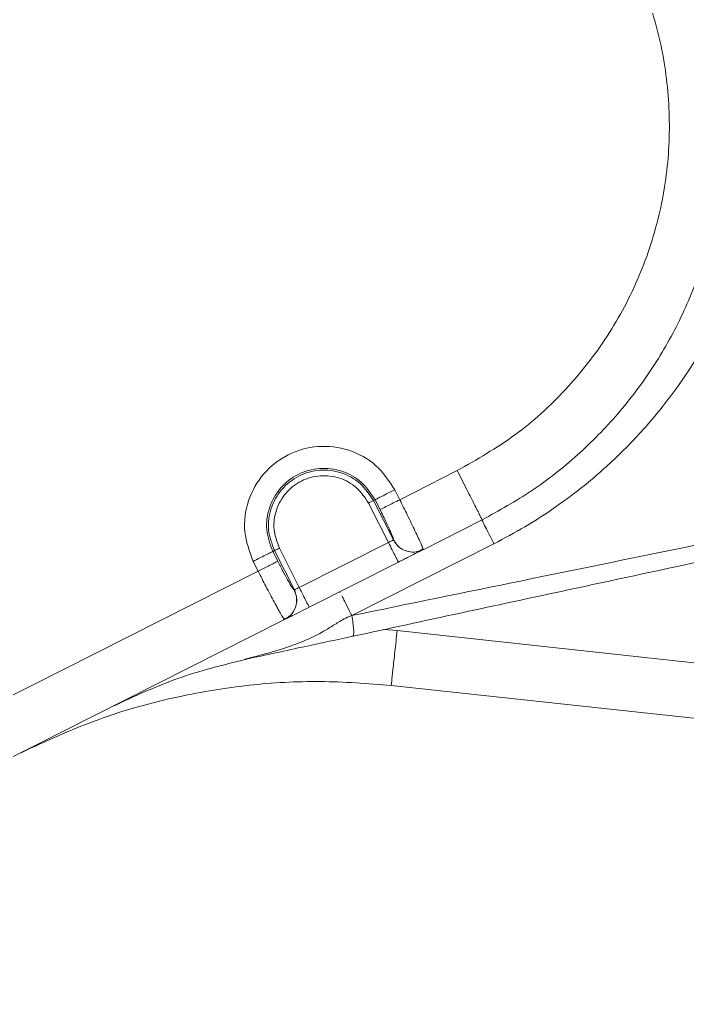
# Model space of a CAD drawing. Header units: millimetres. Extents: x 169 to 14583, y -399 to 10804.
# Drawn here: x 12238.3 to 12298.8, y 2819.8 to 2908.4 of the extents above; entities that cross this region are included whole.
import ezdxf

# ---------------------------------------------------------------- set-up
doc = ezdxf.new("R2010")
doc.units = ezdxf.units.MM
doc.header["$LTSCALE"] = 35

msp = doc.modelspace()

# ---------------------------------------------------------------- linework, layer by layer
at = {"color": 7, "linetype": 'Continuous', "lineweight": 18}
for p, q in [((12272.726, 2864.887), (12277.94, 2867.522)), ((12272.274, 2865.779), (12272.726, 2864.887)), ((12269.9, 2864.579), (12271.704, 2861.009)), ((12270.492, 2864.878), (12270.345, 2864.804)), ((12270.345, 2864.804), (12272.15, 2861.234)), ((12270.492, 2864.878), (12270.943, 2863.986)), ((12274.84, 2860.353), (12280.195, 2863.059)), ((12271.704, 2861.009), (12263.626, 2856.927)), ((12272.15, 2861.234), (12272.156, 2861.237)), ((12261.23, 2860.197), (12261.376, 2860.271)), ((12261.681, 2859.305), (12261.23, 2860.197)), ((12263.18, 2856.701), (12261.376, 2860.271)), ((12263.626, 2856.927), (12261.822, 2860.497)), ((12268.388, 2854.381), (12281.261, 2860.887)), ((12274.503, 2860.248), (12274.84, 2860.353)), ((12274.51, 2860.222), (12274.858, 2860.47)), ((12259.898, 2858.404), (12259.447, 2859.296)), ((12272.606, 2859.224), (12264.528, 2855.142)), ((12192.401, 2824.292), (12259.898, 2858.404)), ((12263.174, 2856.698), (12263.18, 2856.701)), ((12267.297, 2856.541), (12267.334, 2856.467)), ((12194.516, 2819.758), (12262.294, 2854.012)), ((12262.19, 2854.068), (12262.596, 2854.201)), ((12262.294, 2854.012), (12262.222, 2854.096)), ((12272.495, 2853.021), (12271.278, 2853.108)), ((12272.495, 2853.021), (12320.352, 2847.832)), ((12327.841, 2841.99), (12271.956, 2848.05))]:
    msp.add_line(p, q, dxfattribs=at)
for points in [[(12280.195, 2863.059), (12281.723, 2863.906), (12284.779, 2865.598), (12288.893, 2868.868), (12292.571, 2872.605), (12295.723, 2876.801), (12298.302, 2881.37), (12300.263, 2886.238), (12301.571, 2891.319), (12302.205, 2896.528), (12302.156, 2901.776), (12301.41, 2906.967), (12300.038, 2912.039), (12298.581, 2915.214), (12297.853, 2916.801)], [(12261.23, 2860.197), (12260.993, 2860.839), (12260.52, 2862.121), (12260.811, 2864.204), (12261.822, 2866.008), (12263.459, 2867.29), (12265.463, 2867.848), (12267.514, 2867.591), (12269.364, 2866.591), (12270.116, 2865.449), (12270.492, 2864.878)], [(12277.94, 2867.522), (12278.235, 2866.937), (12278.826, 2865.768), (12279.572, 2864.293), (12280.093, 2863.261), (12280.161, 2863.127), (12280.195, 2863.059)], [(12261.822, 2860.497), (12261.618, 2861.056), (12261.21, 2862.175), (12261.454, 2863.992), (12262.344, 2865.559), (12263.765, 2866.686), (12265.514, 2867.161), (12267.304, 2866.949), (12268.912, 2866.067), (12269.57, 2865.075), (12269.9, 2864.579)], [(12272.15, 2861.234), (12272.141, 2861.23), (12272.122, 2861.22), (12272.018, 2861.168), (12271.874, 2861.095), (12271.761, 2861.038), (12271.704, 2861.009)], [(12271.704, 2861.009), (12271.822, 2860.775), (12272.059, 2860.307), (12272.357, 2859.717), (12272.566, 2859.305), (12272.593, 2859.251), (12272.606, 2859.224)], [(12274.834, 2860.35), (12274.587, 2860.259), (12274.093, 2860.077), (12273.295, 2860.192), (12272.585, 2860.573), (12272.295, 2861.014), (12272.15, 2861.234)], [(12259.447, 2859.296), (12259.673, 2859.411), (12260.126, 2859.639), (12260.703, 2859.931), (12261.119, 2860.142), (12261.193, 2860.179), (12261.23, 2860.197)], [(12261.376, 2860.271), (12261.385, 2860.276), (12261.404, 2860.285), (12261.508, 2860.338), (12261.652, 2860.411), (12261.765, 2860.468), (12261.822, 2860.497)], [(12263.626, 2856.927), (12263.57, 2856.898), (12263.456, 2856.841), (12263.312, 2856.768), (12263.208, 2856.715), (12263.19, 2856.706), (12263.18, 2856.701)], [(12264.528, 2855.142), (12264.515, 2855.168), (12264.488, 2855.222), (12264.279, 2855.635), (12263.981, 2856.225), (12263.744, 2856.693), (12263.626, 2856.927)], [(12271.956, 2848.05), (12271.965, 2848.125), (12271.981, 2848.274), (12272.105, 2849.424), (12272.284, 2851.067), (12272.425, 2852.37), (12272.495, 2853.021)], [(12246.763, 2846.163), (12248.699, 2847.065), (12252.571, 2848.868), (12256.716, 2849.901), (12258.788, 2850.418)]]:
    msp.add_open_spline(points, degree=3, dxfattribs=at)
for points, knots in [([(12277.94, 2867.522), (12279.725, 2868.541), (12283.293, 2870.579), (12287.865, 2874.765), (12291.676, 2879.621), (12294.569, 2885.089), (12296.449, 2890.935), (12297.286, 2896.99), (12297.053, 2903.047), (12295.848, 2909.013), (12294.21, 2912.701), (12293.39, 2914.546)], [0, 0, 0, 0, 0.112016, 0.223938, 0.336048, 0.447917, 0.560061, 0.669931, 0.780055, 0.889965, 1, 1, 1, 1]), ([(12281.261, 2860.887), (12282.206, 2861.388), (12284.111, 2862.4), (12286.848, 2864.179), (12289.101, 2865.866), (12290.914, 2867.394), (12292.341, 2868.701), (12293.754, 2870.111), (12295.144, 2871.628), (12296.546, 2873.309), (12297.997, 2875.235), (12299.085, 2876.867), (12299.831, 2878.086), (12300.232, 2878.769), (12300.633, 2879.48), (12301.03, 2880.218), (12301.424, 2880.984), (12302.116, 2882.398), (12302.898, 2884.194), (12303.639, 2886.21), (12304.15, 2887.791), (12304.513, 2889.061), (12304.793, 2890.149), (12304.927, 2890.749), (12304.989, 2891.029)], [0, 0, 0, 0, 0.080176, 0.161763, 0.244723, 0.291727, 0.340372, 0.390648, 0.442544, 0.49605, 0.556493, 0.625577, 0.645095, 0.6652, 0.685893, 0.707172, 0.729036, 0.751484, 0.826998, 0.878041, 0.914791, 0.953322, 0.978289, 1, 1, 1, 1]), ([(12259.447, 2859.296), (12259.12, 2860.185), (12258.465, 2861.961), (12258.868, 2864.846), (12260.268, 2867.343), (12262.535, 2869.119), (12265.31, 2869.891), (12268.15, 2869.537), (12270.712, 2868.151), (12271.754, 2866.57), (12272.274, 2865.779)], [0, 0, 0, 0, 0.125007, 0.249998, 0.374994, 0.499997, 0.624998, 0.749994, 0.874944, 1, 1, 1, 1]), ([(12261.376, 2860.271), (12261.147, 2860.892), (12260.689, 2862.134), (12260.971, 2864.151), (12261.949, 2865.898), (12263.535, 2867.139), (12265.475, 2867.68), (12267.462, 2867.432), (12269.253, 2866.463), (12269.981, 2865.357), (12270.345, 2864.804)], [0, 0, 0, 0, 0.125, 0.25, 0.375, 0.5, 0.625, 0.75, 0.875, 1, 1, 1, 1]), ([(12272.274, 2865.779), (12272.021, 2865.651), (12271.515, 2865.395), (12270.939, 2865.104), (12270.581, 2864.924), (12270.522, 2864.893), (12270.492, 2864.878)], [0, 0, 0, 0, 0.279644, 0.559288, 0.779644, 1, 1, 1, 1]), ([(12270.345, 2864.804), (12270.334, 2864.799), (12270.312, 2864.787), (12270.193, 2864.727), (12270.049, 2864.655), (12269.95, 2864.604), (12269.9, 2864.579)], [0, 0, 0, 0, 0.279642, 0.559287, 0.779644, 1, 1, 1, 1]), ([(12270.943, 2863.986), (12270.988, 2864.008), (12271.077, 2864.054), (12271.555, 2864.295), (12272.129, 2864.585), (12272.527, 2864.786), (12272.726, 2864.887)], [0, 0, 0, 0, 0.279644, 0.559288, 0.779644, 1, 1, 1, 1]), ([(12272.726, 2864.887), (12272.958, 2864.422), (12273.463, 2863.413), (12274.034, 2862.225), (12274.43, 2861.379), (12274.674, 2860.836), (12274.835, 2860.445), (12274.839, 2860.384), (12274.84, 2860.353)], [0, 0, 0, 0, 0.19841, 0.430723, 0.560211, 0.698257, 0.844855, 1, 1, 1, 1]), ([(12270.943, 2863.986), (12271.139, 2863.591), (12271.531, 2862.803), (12271.938, 2861.904), (12272.157, 2861.355), (12272.156, 2861.277), (12272.156, 2861.237)], [0, 0, 0, 0, 0.279547, 0.559142, 0.77955, 1, 1, 1, 1]), ([(12268.388, 2854.381), (12273.532, 2855.436), (12283.49, 2857.478), (12297.938, 2860.44), (12307.223, 2862.344), (12311.723, 2863.267)], [0, 0, 0, 0, 0.354993, 0.687368, 1, 1, 1, 1]), ([(12280.17, 2863.047), (12280.184, 2863.018), (12280.215, 2862.956), (12280.462, 2862.467), (12280.819, 2861.761), (12281.113, 2861.18), (12281.261, 2860.887)], [0, 0, 0, 0, 0.248573, 0.527527, 0.761641, 1, 1, 1, 1]), ([(12311.616, 2861.796), (12307.726, 2860.958), (12299.851, 2859.262), (12285.48, 2856.167), (12274.978, 2853.905), (12268.486, 2852.506)], [0, 0, 0, 0, 0.271502, 0.54958, 1, 1, 1, 1]), ([(12272.156, 2861.237), (12272.315, 2861), (12272.647, 2860.505), (12273.43, 2860.159), (12274.089, 2860.098), (12274.408, 2860.213), (12274.503, 2860.248)], [0, 0, 0, 0, 0.304871, 0.634453, 0.890869, 1, 1, 1, 1]), ([(12274.834, 2860.35), (12274.785, 2860.325), (12274.686, 2860.275), (12274.157, 2860.008), (12273.568, 2859.71), (12273.03, 2859.438), (12272.748, 2859.296), (12272.606, 2859.224)], [0, 0, 0, 0, 0.249877, 0.498965, 0.748199, 0.87346, 1, 1, 1, 1]), ([(12259.898, 2858.404), (12260.151, 2858.532), (12260.658, 2858.788), (12261.234, 2859.079), (12261.591, 2859.26), (12261.651, 2859.29), (12261.681, 2859.305)], [0, 0, 0, 0, 0.279644, 0.559288, 0.779644, 1, 1, 1, 1]), ([(12263.174, 2856.698), (12263.128, 2856.738), (12263.036, 2856.818), (12262.628, 2857.512), (12262.154, 2858.381), (12261.839, 2858.997), (12261.681, 2859.305)], [0, 0, 0, 0, 0.279685, 0.559316, 0.779662, 1, 1, 1, 1]), ([(12262.222, 2854.096), (12262.214, 2854.104), (12262.179, 2854.14), (12262, 2854.441), (12261.713, 2854.949), (12261.265, 2855.773), (12260.648, 2856.936), (12260.135, 2857.941), (12259.898, 2858.404)], [0, 0, 0, 0, 0.048151, 0.21331, 0.368834, 0.514719, 0.776454, 1, 1, 1, 1]), ([(12262.294, 2854.012), (12262.531, 2854.172), (12263.023, 2854.503), (12263.377, 2855.288), (12263.422, 2856.064), (12263.255, 2856.492), (12263.174, 2856.698)], [0, 0, 0, 0, 0.270261, 0.562429, 0.789736, 1, 1, 1, 1]), ([(12262.3, 2854.016), (12262.545, 2854.181), (12263.034, 2854.513), (12263.378, 2855.287), (12263.43, 2856.052), (12263.264, 2856.485), (12263.18, 2856.701)], [0, 0, 0, 0, 0.2796188, 0.5592377, 0.7796191, 1, 1, 1, 1]), ([(12267.492, 2856.155), (12267.524, 2856.093), (12267.623, 2855.896), (12267.928, 2855.293), (12268.235, 2854.685), (12268.388, 2854.381)], [0, 0, 0, 0, 0.1875174, 0.5937588, 1, 1, 1, 1]), ([(12264.528, 2855.142), (12264.247, 2854.999), (12263.685, 2854.715), (12262.982, 2854.36), (12262.585, 2854.159), (12262.474, 2854.104), (12262.456, 2854.094)], [0, 0, 0, 0, 0.313652, 0.626314, 0.93916, 1, 1, 1, 1]), ([(12258.788, 2850.418), (12258.769, 2850.414), (12258.729, 2850.405), (12258.688, 2850.397), (12258.669, 2850.395), (12258.668, 2850.397), (12258.681, 2850.402), (12258.712, 2850.412), (12258.797, 2850.437), (12258.975, 2850.485), (12259.552, 2850.64), (12260.486, 2850.891), (12261.819, 2851.278), (12263.385, 2851.791), (12265.003, 2852.463), (12266.361, 2853.261), (12267.288, 2853.86), (12267.919, 2854.205), (12268.255, 2854.331), (12268.388, 2854.381)], [0, 0, 0, 0, 0.006843, 0.013972, 0.017663, 0.020729, 0.023892, 0.028034, 0.034694, 0.05302, 0.081189, 0.202637, 0.318804, 0.463921, 0.657104, 0.804001, 0.901608, 0.961074, 1, 1, 1, 1]), ([(12268.486, 2852.506), (12268.513, 2852.543), (12268.57, 2852.619), (12268.56, 2853.093), (12268.497, 2853.699), (12268.424, 2854.157), (12268.388, 2854.381)], [0, 0, 0, 0, 0.274577, 0.56133, 0.785423, 1, 1, 1, 1]), ([(12258.788, 2850.418), (12260.599, 2850.808), (12263.833, 2851.504), (12267.064, 2852.2), (12268.486, 2852.506)], [0, 0, 0, 0, 0.5600033, 1, 1, 1, 1]), ([(12271.956, 2848.05), (12269.812, 2848.215), (12265.522, 2848.546), (12259.065, 2848.165), (12252.317, 2847.07), (12245.336, 2845.13), (12240.729, 2843.01), (12238.425, 2841.949)], [0, 0, 0, 0, 0.186682, 0.373364, 0.560046, 0.780023, 1, 1, 1, 1])]:
    msp.add_open_spline(points, degree=3, knots=knots, dxfattribs=at)

doc.saveas('drawing.dxf')
